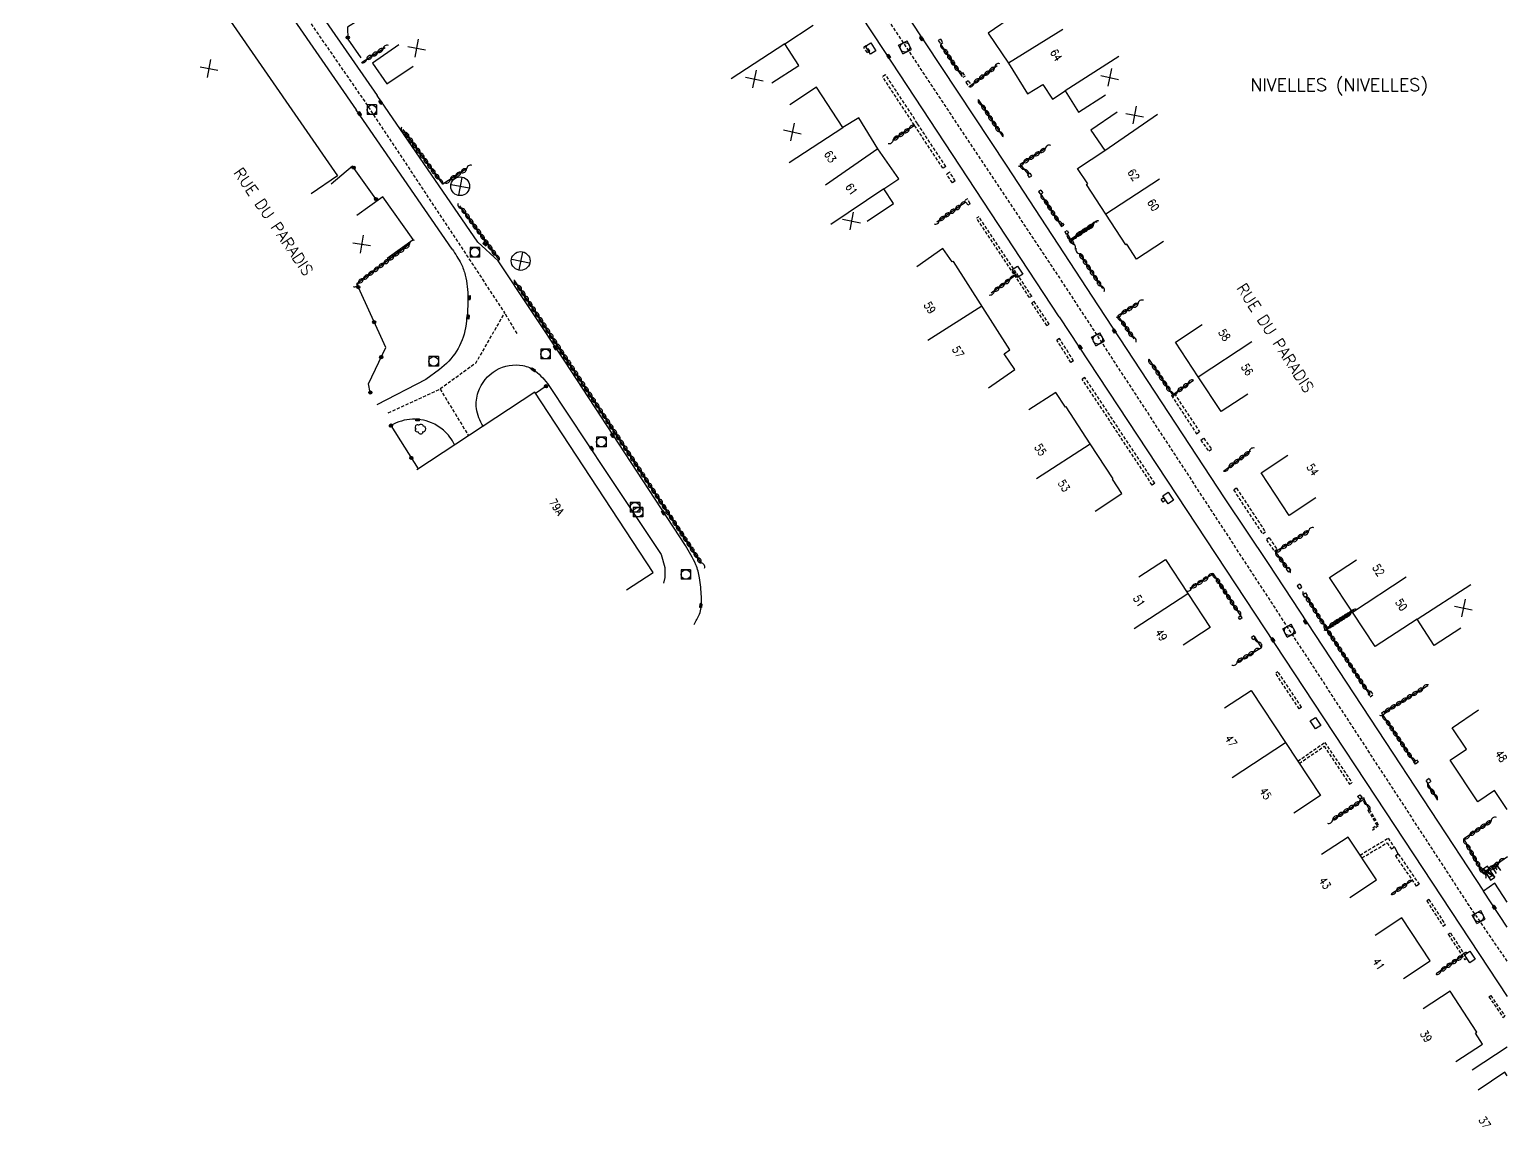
# Model space of a CAD drawing. Header units: millimetres. Extents: x 146014 to 147000, y 143999 to 145000.
# Drawn here: x 146769.1 to 147000, y 144074 to 144245.4 of the extents above; entities that cross this region are included whole.
import ezdxf
from ezdxf.enums import TextEntityAlignment as Align

# ---------------------------------------------------------------- set-up
doc = ezdxf.new("R2010")
doc.units = ezdxf.units.MM
doc.linetypes.add('DASHED', pattern=[0.75, 0.5, -0.25])
doc.layers.get('0').update_dxf_attribs({"linetype": 'CONTINUOUS'})
for name, color, linetype in [('W0001', 6, 'DASHED'), ('W0008', 7, 'CONTINUOUS'), ('W0017', 7, 'CONTINUOUS'), ('W0100', 7, 'CONTINUOUS'), ('W0105', 7, 'CONTINUOUS'), ('W0112', 1, 'DASHED'), ('W0300', 7, 'CONTINUOUS'), ('W0310', 3, 'CONTINUOUS'), ('W0322', 7, 'CONTINUOUS'), ('W0400', 7, 'CONTINUOUS'), ('W0420', 7, 'CONTINUOUS'), ('W0430', 7, 'CONTINUOUS'), ('W0980', 7, 'CONTINUOUS'), ('W0989', 7, 'CONTINUOUS'), ('W0991', 7, 'CONTINUOUS'), ('W1102', 7, 'CONTINUOUS'), ('W1471', 7, 'CONTINUOUS')]:
    doc.layers.add(name, color=color, linetype=linetype)
doc.styles.get("Standard").update_dxf_attribs({"font": 'romans.shx', "width": 0.85})

# ---------------------------------------------------------------- blocks, each defined once
blk = doc.blocks.new('T400')
for p, q in [((-0.15, 0.3), (0.15, 0.3)), ((-0.15, -0.25), (-0.15, 0.3)), ((-0.15, 0.15), (0.15, 0.15)), ((-0.15, 0), (0.15, 0)), ((0.15, 0.3), (0.15, -0.25)), ((-0.15, -0.15), (0.15, -0.15)), ((-0.15, -0.25), (-0.15, -0.3)), ((-0.15, -0.3), (0.15, -0.3)), ((0.15, -0.3), (0.15, -0.25))]:
    blk.add_line(p, q)
blk = doc.blocks.new('T420')
for p, q in [((0.75, 0.75), (-0.75, 0.75)), ((-0.75, 0.75), (-0.75, -0.75)), ((0.75, 0.75), (0.75, -0.75)), ((0.75, -0.75), (-0.75, -0.75))]:
    blk.add_line(p, q)
blk.add_ellipse((0, 0), major_axis=(-0.53, 0.53), ratio=1, start_param=3.926991, end_param=10.210176)
blk = doc.blocks.new('T300')
for p, q in [((-0.8, 0.51), (-0.86, 0.34)), ((-0.86, 0.34), (-0.86, 0.17)), ((-0.86, 0.17), (-0.74, 0.06)), ((-0.69, 0.63), (-0.8, 0.51)), ((-0.8, -0.06), (-0.74, 0.06)), ((-0.74, 0.06), (-0.69, 0.11)), ((-0.57, 0.69), (-0.69, 0.63)), ((-0.46, 0.69), (-0.57, 0.69)), ((-0.29, 0.63), (-0.46, 0.69)), ((-0.29, 0.63), (-0.17, 0.74)), ((-0.23, 0.57), (-0.29, 0.63)), ((-0.17, 0.74), (-0.06, 0.8)), ((-0.06, 0.8), (0.06, 0.8)), ((0.06, 0.8), (0.23, 0.74)), ((0.23, 0.74), (0.34, 0.63)), ((0.34, 0.63), (0.4, 0.51)), ((0.46, 0.46), (0.34, 0.46)), ((0.4, 0.51), (0.4, 0.46)), ((0.57, 0.4), (0.46, 0.46)), ((0.57, 0.4), (0.69, 0.29)), ((0.69, 0.29), (0.74, 0.17)), ((0.74, 0.06), (0.69, -0.17)), ((0.74, 0.17), (0.74, 0.06)), ((-0.8, -0.17), (-0.8, -0.06)), ((-0.8, -0.23), (-0.8, -0.17)), ((-0.74, -0.34), (-0.8, -0.23)), ((-0.69, -0.4), (-0.74, -0.34)), ((-0.51, -0.46), (-0.69, -0.4)), ((-0.4, -0.46), (-0.51, -0.46)), ((-0.4, -0.46), (-0.34, -0.46)), ((-0.34, -0.46), (-0.34, -0.4)), ((-0.34, -0.51), (-0.34, -0.46)), ((-0.29, -0.63), (-0.34, -0.51)), ((-0.17, -0.74), (-0.29, -0.63)), ((-0.06, -0.8), (-0.17, -0.74)), ((0.06, -0.8), (-0.06, -0.8)), ((0.17, -0.74), (0.06, -0.8)), ((0.23, -0.69), (0.17, -0.74)), ((0.29, -0.46), (0.23, -0.46)), ((0.29, -0.63), (0.23, -0.69)), ((0.46, -0.4), (0.29, -0.46)), ((0.34, -0.51), (0.29, -0.63)), ((0.34, -0.51), (0.34, -0.46)), ((0.57, -0.34), (0.46, -0.4)), ((0.63, -0.29), (0.57, -0.34)), ((0.69, -0.17), (0.63, -0.29))]:
    blk.add_line(p, q)
blk = doc.blocks.new('t430')
at = {"flags": 128}
for points in [[(0.8, 0.8), (-0.8, 0.8)], [(-0.8, 0.8), (-0.8, 0)], [(0.8, 0.8), (-0.8, 0)], [(-0.8, 0), (0.8, 0)], [(-0.4, 2.1), (0.4, 2.1)], [(-0.4, 2.1), (-0.4, 1.3)], [(-0.4, 1.7), (0, 1.7)], [(-0.4, 1.3), (0.4, 1.3)], [(0.8, 0), (0.8, 0.8)]]:
    blk.add_lwpolyline(points, dxfattribs=at)
blk = doc.blocks.new('t310o')
at = {"color": 0, "linetype": 'Continuous'}
for centre, start, end in [((-0.5, 0.38), 216.8699, 323.1304), ((0.5, -0.37), 36.8699, 143.1303)]:
    blk.add_arc(centre, 0.625, start, end, dxfattribs=at)
blk = doc.blocks.new('t322o')
at = {"color": 0, "linetype": 'Continuous'}
for radius in [0.25, 0.15]:
    blk.add_circle((0, 0), radius, dxfattribs=at)
blk = doc.blocks.new('t991o')
at = {"color": 0, "linetype": 'Continuous'}
for p, q in [((-1, 1), (1, -1)), ((-1, -1), (1, 1))]:
    blk.add_line(p, q, dxfattribs=at)
blk = doc.blocks.new('T1471')
at = {"color": 0, "linetype": 'Continuous', "flags": 128}
blk.add_lwpolyline([(-0.75, -0.5), (-0.75, 0.5), (0.75, 0.5), (0.75, -0.5), (-0.75, -0.5)], dxfattribs=at)

msp = doc.modelspace()

# ---------------------------------------------------------------- linework, layer by layer
at = {"layer": 'W0001', "flags": 128}
for points in [[(147000, 144099.81), (146994.05, 144108.53), (146930.08, 144206.63), (146837.19, 144346.35)], [(146779.68, 144317.69), (146769.15, 144312.89), (146771.26, 144307.66), (146794.43, 144273.35), (146821.25, 144234.54), (146843.36, 144201.16), (146838.8, 144193.25), (146833.29, 144189.23), (146824.94, 144185.38)], [(146845.31, 144197.92), (146843.36, 144201.16)], [(146833.29, 144189.23), (146837.74, 144181.94)]]:
    msp.add_lwpolyline(points, dxfattribs=at)
at = {"layer": 'W0008'}
for p, q in [((146788.47, 144278.84), (146820.19, 144232.87)), ((146792.18, 144280.38), (146823.44, 144235.1)), ((146842.34, 144209.26), (146839.19, 144212.2)), ((146930.01, 144200.54), (146971.31, 144137.84)), ((146979.45, 144125.43), (147000, 144094.31))]:
    msp.add_line(p, q, dxfattribs=at)
at = {"layer": 'W0008', "flags": 128}
for points in [[(146930.01, 144200.54), (146902.68, 144242.12), (146878.56, 144278.71)], [(146891.22, 144270.37), (146891.22, 144270.37), (146921.7, 144224.25)], [(146839.19, 144212.2), (146823.44, 144235.1)], [(146835.16, 144211.09), (146820.19, 144232.87)], [(146921.7, 144224.25), (146936.1, 144202.26), (146955.87, 144172.07)], [(146955.87, 144172.07), (146962.63, 144161.98), (146979.72, 144135.96), (146996.27, 144110.79)], [(146971.31, 144137.84), (146979.45, 144125.43)]]:
    msp.add_lwpolyline(points, dxfattribs=at)
for points in [[(146835.16, 144211.09, -0.040645), (146836.56, 144208.8, -0.058597), (146837.2, 144207.05, -0.057136), (146837.63, 144203.4, -0.045194), (146837.24, 144198.79, -0.096017), (146835.84, 144195.16, -0.095128), (146833.17, 144192.29), (146831.08, 144190.75), (146823.41, 144186.78)], [(146872.96, 144152.46, 0.042636), (146873.8, 144154.06, 0.071648), (146874.07, 144155.11, 0.040289), (146874.11, 144156.83, 0.023781), (146873.82, 144159.73, 0.06646), (146873.23, 144161.78, 0.041378), (146871.6, 144164.79), (146852.77, 144193.57), (146842.34, 144209.26)], [(146840.01, 144183.43, -0.119049), (146838.97, 144186.2, -0.114699), (146839.25, 144188.77, -0.176959), (146842.03, 144192.17, -0.182695), (146846.23, 144192.91, -0.117954), (146848.18, 144192.03, -0.082101), (146850.26, 144189.8), (146859.2, 144176.33), (146867.81, 144163.38), (146868.38, 144161.37), (146868.4, 144159.77), (146868.16, 144158.92)], [(146835.55, 144180.5, 0.103569), (146833.82, 144182.79, 0.079107), (146831.95, 144183.96, 0.125504), (146828.52, 144184.49, 0.125504), (146825.26, 144183.31)]]:
    msp.add_lwpolyline(points, format="xyb", dxfattribs=at)
at = {"layer": 'W0008'}
msp.add_lwpolyline([(147000, 144105.16), (146996.27, 144110.79)], dxfattribs=at)
at = {"layer": 'W0017'}
msp.add_lwpolyline([(147000, 144109.04), (146998.05, 144112), (146996.27, 144110.79)], dxfattribs=at)
at = {"layer": 'W0100'}
for p, q in [((146923, 144247.66), (146918.88, 144244.83)), ((146918.88, 144244.83), (146922.09, 144240.15)), ((146826.82, 144243.05), (146822.72, 144240.19)), ((146824.94, 144236.94), (146829.09, 144239.72)), ((146922.09, 144240.15), (146925.06, 144235.35)), ((146925.06, 144235.35), (146927.44, 144236.84)), ((146927.44, 144236.84), (146928.95, 144234.54)), ((146928.95, 144234.54), (146930.91, 144235.83)), ((146898.71, 144231.64), (146896.21, 144230.11)), ((146901.69, 144226.8), (146898.71, 144231.64)), ((146904.94, 144222.11), (146901.69, 144226.8)), ((146902.62, 144220.51), (146904.94, 144222.11)), ((146934.27, 144221.2), (146934.45, 144221.31)), ((146904.14, 144218.24), (146902.62, 144220.51)), ((146899.98, 144215.47), (146904.14, 144218.24)), ((146940.57, 144211.88), (146940.41, 144211.78)), ((146942.1, 144209.56), (146940.57, 144211.88)), ((146940.75, 144211.61), (146940.75, 144211.61)), ((146946.28, 144212.31), (146942.1, 144209.56)), ((146911.82, 144211.22), (146907.75, 144208.32)), ((146913.3, 144209.14), (146911.82, 144211.22)), ((146913.5, 144209.16), (146913.3, 144209.14)), ((146922.31, 144195.36), (146913.5, 144209.16)), ((146948.18, 144196.55), (146952.36, 144199.3)), ((146921.38, 144194.76), (146922.31, 144195.36)), ((146848.07, 144188.74), (146829.64, 144176.61)), ((146866.59, 144160.59), (146848.07, 144188.74)), ((146931.07, 144186.44), (146930.98, 144186.38)), ((146959.47, 144188.46), (146955.29, 144185.72)), ((146938.33, 144175.14), (146938.41, 144175.19)), ((146942.44, 144159.87), (146946.63, 144162.59)), ((146972.25, 144159.79), (146976.42, 144162.55)), ((146862.41, 144157.84), (146866.59, 144160.59)), ((146953.56, 144151.96), (146949.37, 144149.23)), ((146985.91, 144153.28), (146979.38, 144148.98)), ((146955.84, 144139.4), (146960.01, 144142.15)), ((146991.39, 144136.31), (146995.53, 144139.1)), ((146993.65, 144132.96), (146991.39, 144136.31)), ((146991.06, 144131.23), (146993.65, 144132.96)), ((146995.4, 144124.74), (146991.06, 144131.23)), ((146998.02, 144126.48), (146995.4, 144124.74)), ((147000, 144123.55), (146998.02, 144126.48)), ((146970.81, 144125.72), (146966.63, 144122.98)), ((146991.06, 144095.14), (146986.88, 144092.39)), ((146995.27, 144088.75), (146991.06, 144095.14)), ((146995.03, 144088.59), (146995.27, 144088.75)), ((146996.15, 144086.87), (146995.03, 144088.59)), ((146991.95, 144084.15), (146996.15, 144086.87))]:
    msp.add_line(p, q, dxfattribs=at)
at = {"layer": 'W0100', "flags": 128}
for points in [[(146788.59, 144264.05), (146817.26, 144222.58)], [(146887.13, 144243.18), (146891.58, 144246.1)], [(146889.32, 144239.82), (146887.13, 144243.18)], [(146822.72, 144240.19), (146824.94, 144236.94), (146824.94, 144236.94)], [(146885.13, 144237.09), (146889.32, 144239.82)], [(146892.11, 144236.39), (146887.92, 144233.66)], [(146896.21, 144230.11), (146892.11, 144236.39)], [(146930.91, 144235.83), (146933.04, 144232.5)], [(146933.04, 144232.5), (146937.25, 144235.2)], [(146934.45, 144221.31), (146932.87, 144223.7)], [(146817.26, 144222.58), (146813.15, 144219.74)], [(146940.41, 144211.78), (146937.29, 144216.57), (146934.27, 144221.2)], [(146824.35, 144219.27), (146820.28, 144216.36)], [(146829.1, 144212.62), (146824.35, 144219.27)], [(146825.03, 144209.71), (146829.1, 144212.62)], [(146955.29, 144185.72), (146951.73, 144191.16), (146948.18, 144196.55)], [(146923.09, 144192.29), (146921.38, 144194.76)], [(146918.97, 144189.45), (146923.09, 144192.29)], [(146929.47, 144188.71), (146925.28, 144185.98)], [(146930.98, 144186.38), (146929.47, 144188.71)], [(146938.41, 144175.19), (146934.82, 144180.7), (146931.07, 144186.44)], [(146961.55, 144176.13), (146965.73, 144178.88)], [(146939.79, 144172.91), (146938.33, 144175.14)], [(146965.93, 144169.48), (146961.55, 144176.13)], [(146935.6, 144170.17), (146939.79, 144172.91)], [(146970.1, 144172.23), (146965.93, 144169.48)], [(146946.63, 144162.59), (146950.08, 144157.3), (146953.56, 144151.96)], [(146979.38, 144148.98), (146975.83, 144154.36), (146972.25, 144159.79)], [(146988.57, 144149.17), (146985.91, 144153.28)], [(146992.77, 144151.88), (146988.57, 144149.17)], [(146960.01, 144142.15), (146965.37, 144134), (146970.81, 144125.72), (146970.81, 144125.72)], [(146983.53, 144106.59), (146979.36, 144103.84)], [(146987.97, 144099.88), (146983.53, 144106.59)], [(146983.8, 144097.12), (146987.97, 144099.88)], [(146999.61, 144082.48), (146995.46, 144079.69)]]:
    msp.add_lwpolyline(points, dxfattribs=at)
at = {"layer": 'W0100'}
for points in [[(146939.04, 144232.51), (146934.93, 144229.67)], [(146934.93, 144229.67), (146937.11, 144226.5)], [(146932.87, 144223.7), (146937.11, 144226.5)], [(146975.14, 144119.22), (146970.97, 144116.47)], [(146979.56, 144112.53), (146975.14, 144119.22)], [(146975.39, 144109.77), (146979.56, 144112.53)], [(147000, 144081.9), (146999.61, 144082.48)]]:
    msp.add_lwpolyline(points, dxfattribs=at)
at = {"layer": 'W0105', "flags": 128}
msp.add_lwpolyline([(146982.36, 144117.62), (146982.98, 144116.57)], dxfattribs=at)
at = {"layer": 'W0112'}
for p, q in [((146911.44, 144243.92), (146911.1, 144243.69)), ((146911.44, 144243.92), (146911.82, 144243.38)), ((146899.81, 144242.85), (146899.46, 144242.6)), ((146900.06, 144241.82), (146899.46, 144242.6)), ((146900.4, 144242.08), (146899.81, 144242.85)), ((146900.06, 144241.82), (146900.4, 144242.08)), ((146911.1, 144243.69), (146911.48, 144243.15)), ((146911.48, 144243.15), (146911.82, 144243.38)), ((146902.88, 144238.34), (146902.42, 144238.03)), ((146907.38, 144230.45), (146902.42, 144238.03)), ((146907.85, 144230.76), (146902.88, 144238.34)), ((146914.54, 144238.49), (146914.88, 144238.72)), ((146914.54, 144238.49), (146914.95, 144237.91)), ((146914.88, 144238.72), (146915.29, 144238.15)), ((146915.29, 144238.15), (146914.95, 144237.91)), ((146915.78, 144237.4), (146915.44, 144237.16)), ((146915.44, 144237.16), (146915.91, 144236.5)), ((146915.78, 144237.4), (146916.25, 144236.74)), ((146911.83, 144223.73), (146907.38, 144230.45)), ((146912.29, 144224.03), (146907.85, 144230.76)), ((146912.29, 144224.03), (146911.83, 144223.73)), ((146912.89, 144223.11), (146912.42, 144222.81)), ((146913.31, 144221.45), (146912.42, 144222.81)), ((146913.77, 144221.76), (146912.89, 144223.11)), ((146913.77, 144221.76), (146913.31, 144221.45)), ((146925.4, 144222.96), (146925.04, 144222.72)), ((146925.04, 144222.72), (146925.32, 144222.29)), ((146925.68, 144222.53), (146925.32, 144222.29)), ((146925.4, 144222.96), (146925.68, 144222.53)), ((146915.65, 144218.97), (146915.3, 144218.77)), ((146915.75, 144217.98), (146915.3, 144218.77)), ((146916.1, 144218.2), (146915.65, 144218.97)), ((146927.14, 144220.33), (146926.79, 144220.08)), ((146926.79, 144220.08), (146927.09, 144219.67)), ((146927.09, 144219.67), (146927.44, 144219.92)), ((146927.14, 144220.33), (146927.44, 144219.92)), ((146916.1, 144218.2), (146915.75, 144217.98)), ((146917.44, 144216.15), (146917.09, 144215.93)), ((146922.93, 144207.19), (146917.09, 144215.93)), ((146923.27, 144207.41), (146917.44, 144216.15)), ((146930.16, 144214.92), (146930.52, 144215.17)), ((146930.16, 144214.92), (146930.38, 144214.63)), ((146930.38, 144214.63), (146930.74, 144214.87)), ((146930.52, 144215.17), (146930.74, 144214.87)), ((146930.87, 144213.78), (146931.25, 144213.99)), ((146931.25, 144213.99), (146931.44, 144213.65)), ((146930.87, 144213.78), (146931.07, 144213.43)), ((146931.44, 144213.65), (146931.07, 144213.43)), ((146925.35, 144203.53), (146922.93, 144207.19)), ((146925.71, 144203.73), (146923.27, 144207.41)), ((146925.71, 144203.73), (146925.35, 144203.53)), ((146926.09, 144202.9), (146925.73, 144202.7)), ((146928.09, 144199.18), (146925.73, 144202.7)), ((146928.43, 144199.4), (146926.09, 144202.9)), ((146928.09, 144199.18), (146928.43, 144199.4)), ((146930.06, 144197.11), (146929.65, 144196.85)), ((146931.84, 144193.39), (146929.65, 144196.85)), ((146932.25, 144193.65), (146930.06, 144197.11)), ((146932.25, 144193.65), (146931.84, 144193.39)), ((146934.02, 144191.03), (146933.61, 144190.76)), ((146944.92, 144174.51), (146934.02, 144191.03)), ((146944.51, 144174.24), (146933.61, 144190.76)), ((146947.98, 144188.53), (146951.9, 144182.56)), ((146947.53, 144188.23), (146947.69, 144188.33)), ((146947.53, 144188.23), (146951.44, 144182.25)), ((146951.44, 144182.25), (146951.9, 144182.56)), ((146952.12, 144181.26), (146952.57, 144181.57)), ((146952.57, 144181.57), (146953.81, 144179.81)), ((146952.12, 144181.26), (146953.37, 144179.49)), ((146953.81, 144179.81), (146953.37, 144179.49)), ((146944.92, 144174.51), (146944.51, 144174.24)), ((146957.69, 144173.75), (146957.25, 144173.46)), ((146957.25, 144173.46), (146961.79, 144166.58)), ((146957.69, 144173.75), (146962.23, 144166.87)), ((146946.35, 144172.25), (146945.94, 144171.98)), ((146946.22, 144171.58), (146945.94, 144171.98)), ((146946.62, 144171.86), (146946.22, 144171.58)), ((146946.62, 144171.86), (146946.35, 144172.25)), ((146962.23, 144166.87), (146961.79, 144166.58)), ((146962.81, 144165.98), (146962.37, 144165.69)), ((146962.37, 144165.69), (146963.63, 144163.84)), ((146962.81, 144165.98), (146964.06, 144164.14)), ((146964.06, 144164.14), (146963.63, 144163.84)), ((146965.88, 144161.35), (146965.47, 144161.07)), ((146965.47, 144161.07), (146965.78, 144160.61)), ((146966.19, 144160.88), (146965.78, 144160.61)), ((146965.88, 144161.35), (146966.19, 144160.88)), ((146967.6, 144158.73), (146967.18, 144158.47)), ((146967.6, 144158.73), (146967.88, 144158.27)), ((146967.18, 144158.47), (146967.47, 144158.01)), ((146967.47, 144158.01), (146967.88, 144158.27)), ((146968.07, 144157.11), (146968.48, 144157.38)), ((146968.07, 144157.11), (146968.37, 144156.66)), ((146968.78, 144156.93), (146968.37, 144156.66)), ((146968.48, 144157.38), (146968.78, 144156.93)), ((146958.37, 144153.79), (146958.01, 144153.52)), ((146958.24, 144153.2), (146958.01, 144153.52)), ((146958.61, 144153.46), (146958.24, 144153.2)), ((146958.61, 144153.46), (146958.37, 144153.79)), ((146960.42, 144150.69), (146960.05, 144150.43)), ((146960.29, 144150.11), (146960.05, 144150.43)), ((146960.29, 144150.11), (146960.65, 144150.38)), ((146960.65, 144150.38), (146960.42, 144150.69)), ((146964.18, 144145.04), (146963.83, 144144.81)), ((146978.65, 144142.01), (146978.2, 144141.68)), ((146978.2, 144141.68), (146978.58, 144141.15)), ((146978.58, 144141.15), (146979.03, 144141.48)), ((146978.65, 144142.01), (146979.03, 144141.48)), ((146967.85, 144139.52), (146967.5, 144139.28)), ((146980.33, 144138.59), (146980.79, 144138.91)), ((146980.33, 144138.59), (146980.55, 144138.28)), ((146981.01, 144138.61), (146980.55, 144138.28)), ((146980.79, 144138.91), (146981.01, 144138.61)), ((146967.28, 144131.09), (146971.49, 144134.01)), ((146967.52, 144130.72), (146971.37, 144133.4)), ((146971.37, 144133.4), (146975.37, 144127.47)), ((146971.49, 144134.01), (146975.74, 144127.71)), ((146985.36, 144130.99), (146985.84, 144131.29)), ((146985.36, 144130.99), (146985.61, 144130.59)), ((146986.09, 144130.9), (146985.61, 144130.59)), ((146985.84, 144131.29), (146986.09, 144130.9)), ((146975.37, 144127.47), (146975.74, 144127.71)), ((146987.78, 144128.35), (146987.3, 144128.05)), ((146987.3, 144128.05), (146987.56, 144127.61)), ((146987.56, 144127.61), (146988.05, 144127.9)), ((146987.78, 144128.35), (146988.05, 144127.9)), ((146976.62, 144125.56), (146976.97, 144125.82)), ((146976.62, 144125.56), (146976.98, 144125.14)), ((146976.97, 144125.82), (146977.31, 144125.42)), ((146977.31, 144125.42), (146976.98, 144125.14)), ((146978.24, 144123.41), (146978.45, 144123.53)), ((146977, 144116.41), (146981.39, 144119.05)), ((146977.3, 144115.96), (146981.23, 144118.32)), ((146981.23, 144118.32), (146981.9, 144117.33)), ((146981.39, 144119.05), (146982.36, 144117.62)), ((146982.36, 144117.62), (146981.9, 144117.33)), ((146982.98, 144116.57), (146982.53, 144116.28)), ((146982.53, 144116.28), (146985.78, 144111.55)), ((146982.98, 144116.57), (146986.22, 144111.85)), ((146986.22, 144111.85), (146985.78, 144111.55)), ((146987.75, 144109.45), (146987.42, 144109.23)), ((146987.42, 144109.23), (146990, 144105.28)), ((146987.75, 144109.45), (146990.34, 144105.49)), ((146990, 144105.28), (146990.34, 144105.49)), ((146990.79, 144104.02), (146991.13, 144104.23)), ((146990.79, 144104.02), (146993.37, 144100.01)), ((146991.13, 144104.23), (146993.7, 144100.23)), ((146993.7, 144100.23), (146993.37, 144100.01)), ((146997.13, 144094.27), (146997.42, 144094.47)), ((146997.13, 144094.27), (146999.33, 144091.03)), ((146997.42, 144094.47), (146999.62, 144091.23)), ((146999.33, 144091.03), (146999.62, 144091.23))]:
    msp.add_line(p, q, dxfattribs=at)
at = {"layer": 'W0112', "flags": 128}
for points in [[(146967.5, 144139.28), (146963.83, 144144.81)], [(146967.85, 144139.52), (146964.18, 144145.04)], [(146978.24, 144123.41), (146979.61, 144121.07), (146978.82, 144120.46)], [(146978.45, 144123.53), (146979.92, 144121.01), (146978.96, 144120.27)]]:
    msp.add_lwpolyline(points, dxfattribs=at)
at = {"layer": 'W0310'}
for p, q in [((146833.69, 144221.24), (146827.49, 144229.79)), ((146927.82, 144226.79), (146923.92, 144224.33)), ((146837.41, 144223.63), (146833.69, 144221.24)), ((146923.92, 144224.33), (146925.1, 144222.88)), ((146942.31, 144202.59), (146939.17, 144200.69)), ((146939.17, 144200.69), (146941.67, 144197.08)), ((146944, 144193.88), (146947.69, 144188.33)), ((146947.69, 144188.33), (146950.96, 144190.62)), ((146968.95, 144167.02), (146963.8, 144163.78)), ((146963.8, 144163.78), (146965.58, 144161.22)), ((146954.09, 144160.34), (146950.4, 144158.04)), ((146958.37, 144153.79), (146954.09, 144160.34)), ((146961.63, 144148.87), (146960.65, 144150.38)), ((146957.83, 144146.61), (146961.63, 144148.87)), ((146972.73, 144121.94), (146977.61, 144125.16)), ((146977.61, 144125.16), (146978.45, 144123.53)), ((146997.46, 144121.73), (146993.2, 144118.92)), ((146993.2, 144118.92), (146996.25, 144113.51)), ((146996.25, 144113.51), (147000.03, 144116.17))]:
    msp.add_line(p, q, dxfattribs=at)
at = {"layer": 'W0310', "flags": 128}
for points in [[(146820.98, 144240.27), (146824.69, 144242.61)], [(146911.48, 144243.15), (146914.54, 144238.49)], [(146915.91, 144236.5), (146920.32, 144239.78)], [(146917.36, 144234.47), (146921.12, 144228.75)], [(146927.14, 144219.68), (146930.17, 144214.97)], [(146842.56, 144209.37), (146836.37, 144217.88)], [(146915.39, 144218.45), (146910.87, 144215.33)], [(146931.27, 144213.51), (146931.75, 144212.61), (146935.37, 144214.95)], [(146935.37, 144214.95), (146931.75, 144212.61), (146932.09, 144211.9)], [(146933.2, 144210.37), (146936.76, 144204.93)], [(146874.06, 144162.06), (146844.97, 144206.17)], [(146923.08, 144206.91), (146919.39, 144204.21)], [(146955.68, 144176.42), (146959.91, 144179.57)], [(146968.61, 144156.74), (146971.71, 144151.83), (146975.6, 144154.27)], [(146975.6, 144154.27), (146971.71, 144151.83), (146978.26, 144141.83)], [(146980.89, 144138.77), (146987.6, 144142.93)], [(146980.55, 144138.28), (146985.37, 144131.07)], [(146987.56, 144127.61), (146989.08, 144124.99)], [(146992.95, 144100.59), (146988.88, 144097.82)]]:
    msp.add_lwpolyline(points, dxfattribs=at)
at = {"layer": 'W0310'}
for points in [[(146907.39, 144230.44), (146904.04, 144228.16)], [(146828.49, 144211.86), (146820.27, 144205.68)], [(146985.18, 144112.42), (146981.93, 144110.37)]]:
    msp.add_lwpolyline(points, dxfattribs=at)
at = {"layer": 'W0322'}
msp.add_line((146825.61, 144183.53), (146829.85, 144176.75), dxfattribs=at)
at = {"layer": 'W0322', "flags": 128}
for points in [[(146821.38, 144248.42), (146821.82, 144247.68), (146818.84, 144245.8), (146818.86, 144243.92), (146820.91, 144240.98)], [(146823.26, 144218.94), (146819.62, 144224.06), (146816.29, 144221.27)], [(146822.38, 144188.7), (146822.12, 144190.03), (146824.78, 144195.71), (146820.27, 144205.68)], [(146849.83, 144189.68), (146848.21, 144188.55)]]:
    msp.add_lwpolyline(points, dxfattribs=at)
at = {"layer": 'W0322'}
msp.add_lwpolyline([(147000, 144086.38), (146994.53, 144082.8)], dxfattribs=at)
at = {"layer": 'W1102'}
for p, q in [((146930.59, 144245.42), (146922.09, 144240.15)), ((146901.69, 144226.8), (146893.47, 144221.09)), ((146945.66, 144222.04), (146937.29, 144216.57)), ((146902.62, 144220.51), (146894.3, 144214.97)), ((146909.48, 144196.88), (146917.91, 144202.26)), ((146951.73, 144191.16), (146960.09, 144196.65)), ((146926.44, 144175.24), (146934.82, 144180.7)), ((146975.83, 144154.36), (146984.18, 144159.87)), ((146941.7, 144151.84), (146950.08, 144157.3)), ((146957.01, 144128.51), (146965.37, 144134))]:
    msp.add_line(p, q, dxfattribs=at)
msp.add_lwpolyline([(146887.13, 144243.18), (146878.75, 144237.72)], dxfattribs=at)
at = {"layer": 'W1102', "flags": 128}
for points in [[(146939.34, 144241.22), (146930.91, 144235.83)], [(146887.83, 144224.65), (146896.21, 144230.11)], [(146937.11, 144226.5), (146945.35, 144232.17)], [(146985.91, 144153.28), (146994.31, 144158.71)]]:
    msp.add_lwpolyline(points, dxfattribs=at)
at = {"layer": 'W1102'}
for centre in [(146836.42, 144220.93), (146845.87, 144209.25)]:
    msp.add_circle(centre, 1.47, dxfattribs=at)

# ---------------------------------------------------------------- block references
at = {"layer": 'W0300'}
msp.add_blockref('T300', (146830.26, 144182.96), dxfattribs=at)
at = {"layer": 'W0310'}
for p, rotation in [((146822.68, 144241.33), 32.26617291194205), ((146823.52, 144241.87), 32.26617291194205), ((146824.37, 144242.4), 32.26617291194205), ((146912.03, 144242.32), 303.3327761139321), ((146912.57, 144241.48), 303.3327761139321), ((146913.12, 144240.65), 303.3327761139321), ((146821.83, 144240.8), 32.26617291194205), ((146913.67, 144239.81), 303.3327761139321), ((146914.22, 144238.97), 303.3327761139321), ((146919.12, 144238.89), 36.60369011657254), ((146919.92, 144239.48), 36.60369011657254), ((146916.71, 144237.1), 36.60369011657254), ((146917.51, 144237.69), 36.60369011657254), ((146918.32, 144238.29), 36.60369011657254), ((146917.91, 144233.64), 303.2904055128496), ((146918.46, 144232.8), 303.2904055128496), ((146919.01, 144231.97), 303.2904055128496), ((146827.82, 144229.34), 125.951634223081), ((146905.74, 144229.32), 214.2493740959153), ((146906.56, 144229.88), 214.2493740959153), ((146919.55, 144231.13), 303.2904055128496), ((146920.1, 144230.29), 303.2904055128496), ((146920.65, 144229.46), 303.2904055128496), ((146828.41, 144228.53), 125.951634223081), ((146828.99, 144227.72), 125.951634223081), ((146829.58, 144226.91), 125.951634223081), ((146904.08, 144228.19), 214.2493740959153), ((146904.91, 144228.76), 214.2493740959153), ((146830.17, 144226.1), 125.951634223081), ((146830.75, 144225.29), 125.951634223081), ((146831.34, 144224.48), 125.951634223081), ((146925.29, 144225.19), 212.2984848736311), ((146926.13, 144225.73), 212.2984848736311), ((146926.98, 144226.26), 212.2984848736311), ((146927.82, 144226.79), 212.2984848736311), ((146831.93, 144223.67), 125.951634223081), ((146832.52, 144222.86), 125.951634223081), ((146835.72, 144222.55), 212.7245298142467), ((146836.56, 144223.09), 212.7245298142467), ((146837.41, 144223.63), 212.7245298142467), ((146924.44, 144224.66), 212.2984848736311), ((146924.55, 144223.56), 309.2729740931108), ((146833.1, 144222.05), 125.951634223081), ((146834.88, 144222.01), 212.7245298142467), ((146914.57, 144217.88), 214.5691805528498), ((146927.68, 144218.84), 302.7424741014107), ((146928.22, 144218), 302.7424741014107), ((146836.68, 144217.45), 126.020179912871), ((146837.27, 144216.65), 126.020179912871), ((146837.85, 144215.84), 126.020179912871), ((146911.28, 144215.61), 214.5691805528498), ((146912.1, 144216.18), 214.5691805528498), ((146912.92, 144216.74), 214.5691805528498), ((146913.75, 144217.31), 214.5691805528498), ((146928.76, 144217.16), 302.7424741014107), ((146929.3, 144216.32), 302.7424741014107), ((146929.85, 144215.48), 302.7424741014107), ((146838.44, 144215.03), 126.020179912871), ((146839.03, 144214.22), 126.020179912871), ((146839.62, 144213.41), 126.020179912871), ((146932.57, 144213.13), 32.8813476248739), ((146932.85, 144213.32), 212.8813476248739), ((146933.41, 144213.68), 32.8813476248739), ((146933.69, 144213.86), 212.8813476248739), ((146934.25, 144214.22), 32.8813476248739), ((146934.53, 144214.4), 212.8813476248739), ((146935.09, 144214.76), 32.8813476248739), ((146935.37, 144214.95), 212.8813476248739), ((146827.69, 144211.26), 216.9055930651728), ((146828.49, 144211.86), 216.9055930651728), ((146840.21, 144212.6), 126.020179912871), ((146840.79, 144211.79), 126.020179912871), ((146841.38, 144210.98), 126.020179912871), ((146931.74, 144212.63), 298.3509813747376), ((146932.05, 144211.98), 295.5472652054862), ((146824.49, 144208.86), 216.9055930651728), ((146825.29, 144209.46), 216.9055930651728), ((146826.09, 144210.06), 216.9055930651728), ((146826.89, 144210.66), 216.9055930651728), ((146841.97, 144210.17), 126.020179912871), ((146933.2, 144210.37), 303.1571760147164), ((146933.75, 144209.53), 303.1571760147164), ((146934.3, 144208.69), 303.1571760147164), ((146821.3, 144206.45), 216.9055930651728), ((146822.1, 144207.05), 216.9055930651728), ((146822.89, 144207.65), 216.9055930651728), ((146823.69, 144208.25), 216.9055930651728), ((146922.27, 144206.32), 216.1813678077927), ((146934.85, 144207.86), 303.1571760147164), ((146935.39, 144207.02), 303.1571760147164), ((146935.94, 144206.18), 303.1571760147164), ((146820.5, 144205.85), 216.9055930651728), ((146845.43, 144205.47), 123.4096667332127), ((146845.98, 144204.63), 123.4096667332127), ((146846.53, 144203.8), 123.4096667332127), ((146919.85, 144204.55), 216.1813678077927), ((146920.66, 144205.14), 216.1813678077927), ((146921.47, 144205.73), 216.1813678077927), ((146936.49, 144205.34), 303.1571760147164), ((146847.08, 144202.96), 123.4096667332127), ((146847.63, 144202.13), 123.4096667332127), ((146941.46, 144202.07), 211.1771410586955), ((146942.31, 144202.59), 211.1771410586955), ((146848.18, 144201.29), 123.4096667332127), ((146848.73, 144200.46), 123.4096667332127), ((146849.29, 144199.62), 123.4096667332127), ((146939.74, 144201.04), 211.1771410586955), ((146939.74, 144199.87), 304.6669499703504), ((146940.6, 144201.56), 211.1771410586955), ((146849.84, 144198.79), 123.4096667332127), ((146850.39, 144197.95), 123.4096667332127), ((146850.94, 144197.12), 123.4096667332127), ((146940.31, 144199.05), 304.6669499703504), ((146940.88, 144198.22), 304.6669499703504), ((146941.44, 144197.4), 304.6669499703504), ((146851.49, 144196.28), 123.4096667332127), ((146852.04, 144195.45), 123.4096667332127), ((146852.59, 144194.62), 123.4096667332127), ((146853.14, 144193.78), 123.4096667332127), ((146853.69, 144192.95), 123.4096667332127), ((146944.55, 144193.05), 303.6124410770347), ((146945.11, 144192.21), 303.6124410770347), ((146854.24, 144192.11), 123.4096667332127), ((146854.79, 144191.28), 123.4096667332127), ((146855.34, 144190.44), 123.4096667332127), ((146945.66, 144191.38), 303.6124410770347), ((146946.21, 144190.55), 303.6124410770347), ((146950.15, 144190.05), 35.08355851753919), ((146855.89, 144189.61), 123.4096667332127), ((146856.44, 144188.77), 123.4096667332127), ((146856.99, 144187.94), 123.4096667332127), ((146946.77, 144189.72), 303.6124410770347), ((146947.32, 144188.88), 303.6124410770347), ((146948.51, 144188.9), 35.08355851753919), ((146949.33, 144189.47), 35.08355851753919), ((146857.54, 144187.1), 123.4096667332127), ((146858.1, 144186.27), 123.4096667332127), ((146858.65, 144185.43), 123.4096667332127), ((146859.2, 144184.6), 123.4096667332127), ((146859.75, 144183.76), 123.4096667332127), ((146860.3, 144182.93), 123.4096667332127), ((146860.85, 144182.09), 123.4096667332127), ((146861.4, 144181.26), 123.4096667332127), ((146861.95, 144180.42), 123.4096667332127), ((146862.5, 144179.59), 123.4096667332127), ((146863.05, 144178.75), 123.4096667332127), ((146958.89, 144178.81), 36.67247787650497), ((146959.69, 144179.4), 36.67247787650497), ((146863.6, 144177.92), 123.4096667332127), ((146864.15, 144177.09), 123.4096667332127), ((146864.7, 144176.25), 123.4096667332127), ((146956.48, 144177.01), 36.67247787650497), ((146957.28, 144177.61), 36.67247787650497), ((146958.09, 144178.21), 36.67247787650497), ((146865.25, 144175.42), 123.4096667332127), ((146865.8, 144174.58), 123.4096667332127), ((146866.35, 144173.75), 123.4096667332127), ((146866.91, 144172.91), 123.4096667332127), ((146867.46, 144172.08), 123.4096667332127), ((146868.01, 144171.24), 123.4096667332127), ((146868.56, 144170.41), 123.4096667332127), ((146869.11, 144169.57), 123.4096667332127), ((146869.66, 144168.74), 123.4096667332127), ((146870.21, 144167.9), 123.4096667332127), ((146870.76, 144167.07), 123.4096667332127), ((146968.95, 144167.02), 212.2390978706995), ((146871.31, 144166.23), 123.4096667332127), ((146871.86, 144165.4), 123.4096667332127), ((146872.41, 144164.56), 123.4096667332127), ((146965.57, 144164.89), 212.2390978706995), ((146966.41, 144165.42), 212.2390978706995), ((146967.26, 144165.96), 212.2390978706995), ((146968.1, 144166.49), 212.2390978706995), ((146872.96, 144163.73), 123.4096667332127), ((146873.51, 144162.89), 123.4096667332127), ((146964.38, 144162.96), 304.777142567951), ((146964.72, 144164.36), 212.2390978706995), ((146964.95, 144162.14), 304.777142567951), ((146874.06, 144162.06), 123.4096667332127), ((146965.52, 144161.31), 304.777142567951), ((146950.7, 144158.22), 211.9549430592647), ((146951.55, 144158.75), 211.9549430592647), ((146952.4, 144159.28), 211.9549430592647), ((146953.24, 144159.81), 211.9549430592647), ((146954.54, 144159.65), 123.1352359229034), ((146955.09, 144158.81), 123.1352359229034), ((146955.63, 144157.97), 123.1352359229034), ((146956.18, 144157.14), 123.1352359229034), ((146956.73, 144156.3), 123.1352359229034), ((146957.27, 144155.46), 123.1352359229034), ((146968.61, 144156.74), 302.3295243149329), ((146969.14, 144155.89), 302.3295243149329), ((146957.82, 144154.63), 123.1352359229034), ((146969.68, 144155.05), 302.3295243149329), ((146970.21, 144154.2), 302.3295243149329), ((146970.75, 144153.36), 302.3295243149329), ((146973.91, 144153.21), 212.1162517226606), ((146974.42, 144153.53), 32.11625172266059), ((146974.75, 144153.74), 212.1162517226606), ((146975.26, 144154.06), 32.11625172266059), ((146975.6, 144154.27), 212.1162517226606), ((146971.28, 144152.51), 302.3295243149329), ((146971.94, 144151.49), 303.2019831946079), ((146972.21, 144152.14), 212.1162517226606), ((146972.49, 144150.65), 303.2019831946079), ((146972.72, 144152.46), 32.11625172266059), ((146973.06, 144152.68), 212.1162517226606), ((146973.57, 144153), 32.11625172266059), ((146961.09, 144149.71), 122.9303968835274), ((146973.03, 144149.81), 303.2019831946079), ((146973.58, 144148.98), 303.2019831946079), ((146957.83, 144146.61), 30.78156537199457), ((146958.69, 144147.12), 30.78156537199457), ((146959.55, 144147.63), 30.78156537199457), ((146960.41, 144148.14), 30.78156537199457), ((146974.13, 144148.14), 303.2019831946079), ((146974.68, 144147.3), 303.2019831946079), ((146975.22, 144146.47), 303.2019831946079), ((146975.77, 144145.63), 303.2019831946079), ((146976.32, 144144.79), 303.2019831946079), ((146976.87, 144143.96), 303.2019831946079), ((146977.41, 144143.12), 303.2019831946079), ((146977.96, 144142.28), 303.2019831946079), ((146985.99, 144141.93), 31.81431381785709), ((146986.84, 144142.46), 31.81431381785709), ((146981.74, 144139.3), 31.81431381785709), ((146982.59, 144139.82), 31.81431381785709), ((146983.44, 144140.35), 31.81431381785709), ((146984.29, 144140.88), 31.81431381785709), ((146985.14, 144141.4), 31.81431381785709), ((146980.89, 144138.77), 31.81431381785709), ((146981.11, 144137.45), 303.7496610406195), ((146981.66, 144136.62), 303.7496610406195), ((146982.22, 144135.79), 303.7496610406195), ((146982.77, 144134.96), 303.7496610406195), ((146983.33, 144134.12), 303.7496610406195), ((146983.88, 144133.29), 303.7496610406195), ((146984.44, 144132.46), 303.7496610406195), ((146985, 144131.63), 303.7496610406195), ((146988.06, 144126.74), 300.1036093540441), ((146988.56, 144125.88), 300.1036093540441), ((146975.24, 144123.59), 33.41639707022193), ((146976.07, 144124.14), 33.41639707022193), ((146976.91, 144124.69), 33.41639707022193), ((146978.07, 144124.27), 297.0760834612768), ((146972.73, 144121.94), 33.41639707022193), ((146973.57, 144122.49), 33.41639707022193), ((146974.4, 144123.04), 33.41639707022193), ((146996.62, 144121.18), 213.4707438673516), ((146997.46, 144121.73), 213.4707438673516), ((146994.12, 144119.53), 213.4707438673516), ((146994.96, 144120.08), 213.4707438673516), ((146995.79, 144120.63), 213.4707438673516), ((146993.69, 144118.05), 299.3712197252223), ((146994.18, 144117.18), 299.3712197252223), ((146994.67, 144116.31), 299.3712197252223), ((146995.17, 144115.43), 299.3712197252223), ((146995.66, 144114.56), 299.3712197252223), ((146996.15, 144113.69), 299.3712197252223), ((146997.07, 144114.08), 35.14448198170571), ((146997.88, 144114.66), 35.14448198170571), ((146998.7, 144115.24), 35.14448198170571), ((146984.33, 144111.88), 212.2233233574578), ((146982.64, 144110.82), 212.2233233574578), ((146983.49, 144111.35), 212.2233233574578), ((146992.12, 144100.03), 214.3362426622942), ((146992.95, 144100.59), 214.3362426622942), ((146989.64, 144098.34), 214.3362426622942), ((146990.47, 144098.9), 214.3362426622942), ((146991.29, 144099.47), 214.3362426622942)]:
    msp.add_blockref('t310o', p, dxfattribs=dict(at, rotation=rotation))
at = {"layer": 'W0322'}
for p, rotation in [((146818.86, 144244.18), 270.549023604658), ((146819.79, 144223.83), 125.3857900409736), ((146823.26, 144218.94), 125.3857900409736), ((146820.51, 144205.16), 114.332509683272), ((146822.98, 144199.69), 114.332509683272), ((146824.09, 144194.23), 64.87305949993461), ((146822.38, 144188.7), 101.0967490531523), ((146849.83, 144189.68), 214.865678676364), ((146825.61, 144183.53), 302.0334383083746), ((146828.79, 144178.45), 302.0334383083746)]:
    msp.add_blockref('t322o', p, dxfattribs=dict(at, rotation=rotation))
at = {"layer": 'W0400'}
for p, rotation in [((146908.49, 144244.01), 213.3954340575035), ((146903.37, 144241.21), 213.3112750863205), ((146820.69, 144232.26), 34.48773393250784), ((146823.99, 144234.07), 34.51569530682178), ((146840.27, 144211.89), 47.00913084146986), ((146837.83, 144203.53), 0.7297118086581557), ((146837.64, 144200.49), 173.802661266932), ((146938.6, 144198.29), 213.2222637994701), ((146851.27, 144195.7), 33.61666833185794), ((146933.29, 144195.76), 213.3745864167703), ((146847.84, 144192.25), 57.32231712194573), ((146829.79, 144184.44), 90), ((146860.21, 144181.99), 33.1860571308888), ((146856.95, 144179.96), 33.57564098142359), ((146868.14, 144169.91), 33.1860571308888), ((146874.02, 144155.4), 175.3590819343233), ((146968.47, 144152.84), 213.3016425705573), ((146963.38, 144150.03), 213.3745864167703), ((146997.96, 144108.21), 213.5439317393621)]:
    msp.add_blockref('T400', p, dxfattribs=dict(at, rotation=rotation))
at = {"layer": 'W0420', "rotation": 207.614676253976}
for p in [(146905.91, 144242.64), (146936.04, 144197.01), (146965.93, 144151.47), (146995.54, 144106.72)]:
    msp.add_blockref('T420', p, dxfattribs=at)
at = {"layer": 'W0420'}
for p in [(146822.62, 144232.88), (146838.71, 144210.6), (146849.75, 144194.71), (146832.27, 144193.55), (146858.48, 144180.97), (146863.72, 144170.76), (146864.21, 144169.99), (146871.67, 144160.25)]:
    msp.add_blockref('T420', p, dxfattribs=at)
at = {"layer": 'W0430', "rotation": 303.3178460513376}
for p in [(146996.68, 144113.56), (146996.96, 144113.16)]:
    msp.add_blockref('t430', p, dxfattribs=at)
at = {"layer": 'W0991'}
for p, rotation in [((146829.61, 144242.51), 304.3336059016918), ((146797.17, 144239.34), 304.6562625171509), ((146937.88, 144237.94), 302.6024341637858), ((146882.36, 144237.68), 303.0811651994957), ((146941.78, 144232.06), 304.5580100292308), ((146888.29, 144229.43), 303.0767089912513), ((146836.42, 144220.93), 304.5156953068436), ((146897.55, 144215.5), 303.6243607890166), ((146821.03, 144211.88), 305.5464565393689), ((146845.87, 144209.25), 303.616668332138), ((146993.13, 144155.01), 302.8710188477341)]:
    msp.add_blockref('t991o', p, dxfattribs=dict(at, rotation=rotation))
at = {"layer": 'W1471'}
for p, rotation in [((146900.55, 144242.46), 303.3933159545073), ((146923.48, 144207.56), 303.3112750866689), ((146947.03, 144172.22), 303.3745864174666), ((146970.03, 144137.01), 303.3745864174666), ((146994.15, 144100.48), 303.4451969440054)]:
    msp.add_blockref('T1471', p, dxfattribs=dict(at, rotation=rotation))

# ---------------------------------------------------------------- texts
at = {"layer": 'W0980'}
msp.add_text('NIVELLES (NIVELLES)', height=2, dxfattribs=at).set_placement((146973.72, 144236.63), align=Align.MIDDLE)
at = {"layer": 'W0989'}
for rotation, p in [(304.4877, (146807.25, 144215.4)), (303.2223, (146963.77, 144197.22))]:
    msp.add_text('RUE DU PARADIS', height=1.75, rotation=rotation, dxfattribs=at).set_placement(p, align=Align.MIDDLE)
at = {"layer": 'W0991', "width": 0.85}
for s, rotation, p in [('64', 301.7572, (146929.52, 144241.43)), ('63', 301.5104, (146894.23, 144225.56)), ('62', 303.138, (146941.64, 144222.71)), ('61', 304.7756, (146897.56, 144220.46)), ('60', 303.1031, (146944.71, 144218)), ('59', 302.5579, (146909.8, 144201.94)), ('58', 303.3421, (146955.81, 144197.7)), ('57', 302.5579, (146914.21, 144195.04)), ('56', 303.1752, (146959.36, 144192.28)), ('55', 303.1665, (146927.08, 144179.74)), ('54', 303.3257, (146969.59, 144176.65)), ('53', 303.0853, (146930.75, 144174.12)), ('79A', 303.3402, (146851.48, 144170.82)), ('52', 303.4322, (146979.88, 144160.93)), ('51', 303.0463, (146942.49, 144156.13)), ('50', 303.3617, (146983.45, 144155.52)), ('49', 303.1197, (146945.96, 144150.81)), ('47', 303.3076, (146956.84, 144134.23)), ('48', 303.7512, (146999.05, 144131.87)), ('45', 303.2982, (146962.24, 144126.02)), ('43', 303.4347, (146971.51, 144112.02)), ('41', 303.455, (146979.91, 144099.38)), ('39', 303.4109, (146987.32, 144088.09)), ('37', 303.923, (146996.47, 144074.61))]:
    msp.add_text(s, height=1.25, rotation=rotation, dxfattribs=at).set_placement(p, align=Align.MIDDLE)

doc.saveas('drawing.dxf')
